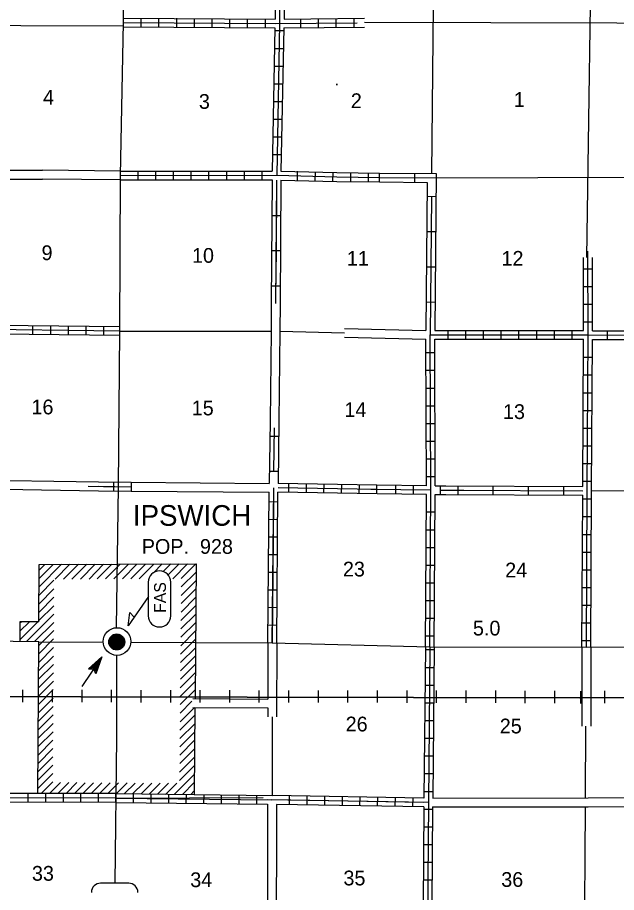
# Model space of a CAD drawing. Extents: x 1317104 to 1899026, y 16348238 to 16787031.
# Drawn here: x 1629612 to 1649883, y 16503123 to 16532767 of the extents above; entities that cross this region are included whole.
import ezdxf

# ---------------------------------------------------------------- set-up
doc = ezdxf.new("R2010")
doc.units = 0
for name, color, linetype in [('L1', 7, 'Continuous'), ('L10', 7, 'Continuous'), ('L11', 7, 'Continuous'), ('L13', 7, 'Continuous'), ('L14', 7, 'Continuous'), ('L15', 7, 'Continuous'), ('L16', 7, 'Continuous'), ('L21', 7, 'Continuous'), ('L28', 7, 'Continuous'), ('L3', 7, 'Continuous'), ('L4', 7, 'Continuous'), ('L5', 7, 'Continuous'), ('L8', 7, 'Continuous'), ('L9', 7, 'Continuous')]:
    doc.layers.add(name, color=color, linetype=linetype)

msp = doc.modelspace()

# ---------------------------------------------------------------- linework, layer by layer
at = {"layer": 'L1'}
for p, q in [((1640392, 16530506), (1640442, 16530506)), ((1640400, 16530497), (1640442, 16530497)), ((1640400, 16530497), (1640442, 16530497)), ((1640417, 16530481), (1640417, 16530522)), ((1640417, 16530481), (1640417, 16530522)), ((1640417, 16530506), (1640417, 16530506)), ((1640417, 16530497), (1640417, 16530497)), ((1640425, 16530472), (1640425, 16530522)), ((1640425, 16530497), (1640425, 16530497))]:
    msp.add_line(p, q, dxfattribs=at)
at = {"layer": 'L10'}
for points in [[(1633092, 16527564), (1630459, 16527589)], [(1633092, 16527264), (1630459, 16527289)], [(1643667, 16506322), (1648922, 16506331)], [(1643658, 16506022), (1648922, 16506031)]]:
    msp.add_lwpolyline(points, dxfattribs=at)
at = {"layer": 'L11'}
for p, q in [((1648716, 16511439), (1648716, 16508763)), ((1649016, 16511439), (1649016, 16508758)), ((1635549, 16509696), (1638080, 16509675)), ((1635546, 16509396), (1638081, 16509375))]:
    msp.add_line(p, q, dxfattribs=at)
for points in [[(1622751, 16532522), (1633198, 16532486)], [(1627817, 16527589), (1630459, 16527589)], [(1627813, 16527289), (1630459, 16527289)], [(1638198, 16523097), (1638192, 16522139), (1638157, 16519090)], [(1638498, 16523081), (1638492, 16522139), (1638457, 16519090)], [(1640681, 16522234), (1643434, 16522164)], [(1640683, 16521933), (1643434, 16521864)], [(1627817, 16517109), (1632352, 16517034)], [(1627850, 16516814), (1632351, 16516734)], [(1633460, 16517019), (1638133, 16516981)], [(1633460, 16516719), (1638125, 16516681)], [(1638083, 16511581), (1638080, 16509675)], [(1638383, 16511580), (1638379, 16509072)], [(1638081, 16509375), (1638080, 16509073)], [(1638075, 16506114), (1638067, 16501172)], [(1638375, 16506109), (1638367, 16501168)], [(1648922, 16506331), (1654001, 16506339)], [(1648922, 16506031), (1654149, 16506039)]]:
    msp.add_lwpolyline(points, dxfattribs=at)
at = {"layer": 'L13'}
for points in [[(1649057, 16537834), (1648873, 16524636)], [(1643723, 16537756), (1643625, 16527481)], [(1641353, 16532605), (1654166, 16532572)], [(1643775, 16527331), (1654116, 16527372)], [(1633075, 16522139), (1638192, 16522139)], [(1638492, 16522139), (1640682, 16522083)], [(1649041, 16516731), (1654025, 16516772)], [(1638229, 16509072), (1638225, 16506412)], [(1648836, 16508761), (1648822, 16506330)], [(1648820, 16506030), (1648791, 16501039)]]:
    msp.add_lwpolyline(points, dxfattribs=at)
at = {"layer": 'L15'}
for p, q in [((1629784, 16509989), (1629784, 16509572)), ((1630784, 16509989), (1630784, 16509572)), ((1631784, 16509989), (1631784, 16509572)), ((1632784, 16509989), (1632784, 16509572)), ((1633784, 16509980), (1633784, 16509564)), ((1634784, 16509980), (1634784, 16509564)), ((1635783, 16509980), (1635783, 16509564)), ((1636783, 16509980), (1636783, 16509564)), ((1637783, 16509972), (1637783, 16509555)), ((1638783, 16509972), (1638783, 16509555)), ((1639783, 16509972), (1639783, 16509555)), ((1640783, 16509972), (1640783, 16509555)), ((1641783, 16509972), (1641783, 16509555)), ((1642783, 16509964), (1642783, 16509547)), ((1643783, 16509964), (1643783, 16509547)), ((1644783, 16509964), (1644783, 16509547)), ((1645783, 16509964), (1645783, 16509547)), ((1646783, 16509955), (1646783, 16509539)), ((1647783, 16509955), (1647783, 16509539)), ((1649483, 16509955), (1649483, 16509539)), ((1648666, 16509939), (1648666, 16509522))]:
    msp.add_line(p, q, dxfattribs=at)
for points in [[(1626117, 16509764), (1648641, 16509722)], [(1648641, 16509722), (1626117, 16509764)], [(1648641, 16509722), (1658116, 16509739), (1661324, 16509664), (1662841, 16509572), (1665858, 16509330), (1666766, 16509222), (1671324, 16509147)], [(1671324, 16509147), (1666766, 16509222), (1665858, 16509330), (1662841, 16509572), (1661324, 16509664), (1658116, 16509739), (1648641, 16509722)]]:
    msp.add_lwpolyline(points, dxfattribs=at)
at = {"layer": 'L16'}
for p, q in [((1630338, 16512290), (1630350, 16514238)), ((1630350, 16514238), (1635659, 16514257)), ((1635659, 16514257), (1635619, 16509695)), ((1629695, 16512296), (1629690, 16511633)), ((1629693, 16511972), (1630013, 16512293)), ((1629694, 16512257), (1629733, 16512296)), ((1630338, 16512290), (1629695, 16512296)), ((1632700, 16511572), (1633000, 16511880)), ((1632700, 16511589), (1632984, 16511880)), ((1632700, 16511597), (1632975, 16511880)), ((1632700, 16511622), (1632950, 16511880)), ((1632700, 16511639), (1632934, 16511880)), ((1632700, 16511647), (1632925, 16511880)), ((1632700, 16511655), (1632909, 16511872)), ((1632709, 16511555), (1633025, 16511880)), ((1632709, 16511564), (1633009, 16511880)), ((1632709, 16511547), (1633034, 16511872)), ((1632709, 16511672), (1632900, 16511872)), ((1632709, 16511614), (1632959, 16511872)), ((1632717, 16511522), (1633059, 16511872)), ((1632717, 16511530), (1633042, 16511872)), ((1632717, 16511697), (1632875, 16511864)), ((1632725, 16511497), (1633075, 16511864)), ((1632725, 16511505), (1633067, 16511864)), ((1632725, 16511730), (1632842, 16511847)), ((1632734, 16511489), (1633084, 16511855)), ((1632734, 16511480), (1633092, 16511847)), ((1632742, 16511472), (1633100, 16511847)), ((1632750, 16511464), (1633109, 16511839)), ((1632759, 16511447), (1633125, 16511830)), ((1632759, 16511455), (1633117, 16511830)), ((1632767, 16511439), (1633134, 16511822)), ((1632775, 16511430), (1633142, 16511814)), ((1632784, 16511422), (1633150, 16511805)), ((1632792, 16511414), (1633159, 16511797)), ((1632792, 16511405), (1633159, 16511789)), ((1632800, 16511405), (1633167, 16511789)), ((1632809, 16511397), (1633175, 16511780)), ((1632817, 16511389), (1633184, 16511772)), ((1632825, 16511380), (1633192, 16511764)), ((1632842, 16511380), (1633200, 16511755)), ((1632842, 16511372), (1633200, 16511747)), ((1632850, 16511372), (1633209, 16511739)), ((1632867, 16511372), (1633209, 16511730)), ((1630301, 16506476), (1630333, 16511621)), ((1632875, 16511364), (1633217, 16511722)), ((1632884, 16511355), (1633217, 16511705)), ((1632900, 16511355), (1633225, 16511697)), ((1632909, 16511355), (1633225, 16511689)), ((1632917, 16511347), (1633225, 16511672)), ((1632934, 16511347), (1633234, 16511664)), ((1632942, 16511347), (1633234, 16511655)), ((1632959, 16511347), (1633234, 16511639)), ((1632975, 16511347), (1633234, 16511622)), ((1632984, 16511347), (1633234, 16511614)), ((1633000, 16511347), (1633234, 16511597)), ((1633017, 16511347), (1633234, 16511572)), ((1633034, 16511355), (1633234, 16511564)), ((1633050, 16511355), (1633225, 16511539)), ((1633084, 16511372), (1633217, 16511514)), ((1633100, 16511380), (1633200, 16511480)), ((1633125, 16511397), (1633200, 16511472)), ((1635617, 16509395), (1635590, 16506442))]:
    msp.add_line(p, q, dxfattribs=at)
for points in [[(1630345, 16513476), (1631103, 16514241)], [(1630347, 16513761), (1630819, 16514240)], [(1630349, 16514048), (1630535, 16514239)], [(1630885, 16513740), (1631386, 16514242)], [(1631169, 16513741), (1631671, 16514243)], [(1631453, 16513742), (1631955, 16514244)], [(1631738, 16513743), (1632240, 16514245)], [(1632032, 16513744), (1632524, 16514246)], [(1632306, 16513745), (1632808, 16514247)], [(1632592, 16513746), (1633085, 16514248)], [(1632867, 16513747), (1633369, 16514249)], [(1633160, 16513748), (1633653, 16514250)], [(1633444, 16513749), (1633946, 16514251)], [(1633728, 16513750), (1634230, 16514252)], [(1634209, 16513956), (1634506, 16514253)], [(1634543, 16513998), (1634799, 16514254)], [(1634710, 16513882), (1635083, 16514255)], [(1634866, 16513754), (1635367, 16514256)], [(1635155, 16513760), (1635652, 16514257)], [(1635153, 16513475), (1635657, 16513979)], [(1630343, 16513198), (1630846, 16513702)], [(1635150, 16513189), (1635655, 16513693)], [(1630341, 16512905), (1630845, 16513408)], [(1635148, 16512911), (1635652, 16513416)], [(1630340, 16512620), (1630843, 16513123)], [(1635145, 16512625), (1635650, 16513130)], [(1630338, 16512335), (1630841, 16512838)], [(1635143, 16512340), (1635647, 16512844)], [(1629917, 16511630), (1630839, 16512553)], [(1635140, 16512054), (1635644, 16512558)], [(1629691, 16511688), (1630294, 16512290)], [(1630189, 16511627), (1630837, 16512276)], [(1635137, 16511768), (1635642, 16512272)], [(1630332, 16511489), (1630836, 16512001)], [(1635135, 16511482), (1635639, 16511986)], [(1630331, 16511204), (1630834, 16511716)], [(1635132, 16511196), (1635637, 16511701)], [(1630327, 16510632), (1630830, 16511135)], [(1630329, 16510917), (1630832, 16511421)], [(1635127, 16510633), (1635632, 16511137)], [(1635130, 16510910), (1635634, 16511415)], [(1630325, 16510347), (1630828, 16510850)], [(1635125, 16510347), (1635629, 16510851)], [(1630323, 16510062), (1630827, 16510565)], [(1635122, 16510061), (1635627, 16510566)], [(1630322, 16509777), (1630825, 16510280)], [(1635120, 16509767), (1635624, 16510271)], [(1630320, 16509492), (1630823, 16509995)], [(1635117, 16509489), (1635622, 16509994)], [(1630318, 16509207), (1630821, 16509710)], [(1630316, 16508921), (1630819, 16509425)], [(1635112, 16508909), (1635599, 16509395)], [(1635115, 16509203), (1635516, 16509604)], [(1630314, 16508636), (1630818, 16509139)], [(1635110, 16508623), (1635614, 16509128)], [(1630313, 16508351), (1630816, 16508854)], [(1635107, 16508337), (1635612, 16508842)], [(1630311, 16508066), (1630814, 16508569)], [(1635105, 16508060), (1635609, 16508565)], [(1630309, 16507781), (1630812, 16508284)], [(1635102, 16507774), (1635607, 16508279)], [(1630307, 16507496), (1630810, 16507999)], [(1635100, 16507488), (1635604, 16507993)], [(1630305, 16507211), (1630809, 16507714)], [(1635097, 16507202), (1635602, 16507707)], [(1630304, 16506934), (1630807, 16507437)], [(1635095, 16506917), (1635599, 16507421)], [(1630302, 16506649), (1630805, 16507152)], [(1634908, 16506447), (1635597, 16507135)], [(1630413, 16506476), (1630803, 16506867)], [(1630696, 16506476), (1631069, 16506849)], [(1630979, 16506475), (1631344, 16506847)], [(1631262, 16506475), (1631625, 16506845)], [(1631544, 16506474), (1631907, 16506843)], [(1631819, 16506474), (1632186, 16506841)], [(1632102, 16506473), (1632468, 16506839)], [(1632384, 16506473), (1632749, 16506838)], [(1632667, 16506473), (1633030, 16506836)], [(1632959, 16506472), (1633320, 16506834)], [(1633234, 16506472), (1633593, 16506832)], [(1633517, 16506472), (1633875, 16506830)], [(1633792, 16506464), (1634156, 16506828)], [(1634075, 16506464), (1634438, 16506826)], [(1634350, 16506455), (1634719, 16506824)], [(1634625, 16506447), (1635001, 16506822)], [(1635192, 16506447), (1635594, 16506849)], [(1635475, 16506447), (1635592, 16506564)]]:
    msp.add_lwpolyline(points, dxfattribs=at)
for centre, radius in [((1632981, 16511626), 469), ((1632971, 16511610), 271)]:
    msp.add_circle(centre, radius, dxfattribs=at)
at = {"layer": 'L21'}
for p, q in [((1634042, 16512497), (1634042, 16513639)), ((1634800, 16512497), (1634800, 16513639))]:
    msp.add_line(p, q, dxfattribs=at)
msp.add_lwpolyline([(1634042, 16513155), (1633359, 16512155), (1633417, 16512605), (1633559, 16512455)], dxfattribs=at)
for centre, start, end in [((1634419, 16513639), 0.0008, 180.0008), ((1634419, 16512499), 180.0008, 0.0008)]:
    msp.add_arc(centre, 380, start, end, dxfattribs=at)
at = {"layer": 'L28'}
for p, q in [((1632467, 16511105), (1631792, 16510097)), ((1632467, 16511105), (1632017, 16510697)), ((1632425, 16511055), (1632059, 16510722)), ((1632384, 16511005), (1632075, 16510722)), ((1632342, 16510939), (1632109, 16510722)), ((1632292, 16510880), (1632150, 16510722)), ((1632317, 16510872), (1632225, 16510647)), ((1632317, 16510889), (1632234, 16510755)), ((1632292, 16510847), (1632234, 16510755)), ((1632359, 16510914), (1632242, 16510622)), ((1632392, 16510980), (1632259, 16510589)), ((1632467, 16511105), (1632267, 16510530)), ((1632434, 16511022), (1632267, 16510572)), ((1632017, 16510697), (1632192, 16510697)), ((1632250, 16510805), (1632175, 16510722)), ((1632209, 16510739), (1632184, 16510714)), ((1632267, 16510530), (1632192, 16510697)), ((1632242, 16510747), (1632209, 16510697)), ((1632267, 16510772), (1632217, 16510664))]:
    msp.add_line(p, q, dxfattribs=at)
at = {"layer": 'L3'}
msp.add_line((1633375, 16503439), (1632425, 16503439), dxfattribs=at)
for points in [[(1600960, 16511714), (1606151, 16511705), (1611543, 16511697), (1616826, 16511705), (1622401, 16511655), (1627717, 16511655), (1630333, 16511626)], [(1635636, 16511594), (1638233, 16511580), (1643567, 16511447), (1648866, 16511439), (1654183, 16511455)], [(1632959, 16511155), (1632967, 16508364)], [(1632967, 16508364), (1632909, 16503439)]]:
    msp.add_lwpolyline(points, dxfattribs=at)
for centre, start, end in [((1632426, 16503124), 90.0011, 180.0011), ((1633371, 16503124), 0.0011, 90.0011)]:
    msp.add_arc(centre, 315, start, end, dxfattribs=at)
at = {"layer": 'L4'}
for points in [[(1633200, 16532597), (1633192, 16537856), (1633217, 16543147), (1633250, 16548447), (1633292, 16553722)], [(1632967, 16512097), (1633034, 16516872), (1633075, 16522139), (1633092, 16527414), (1633200, 16532597)]]:
    msp.add_lwpolyline(points, dxfattribs=at)
at = {"layer": 'L5'}
for points in [[(1630333, 16511621), (1632517, 16511605)], [(1633450, 16511605), (1635636, 16511594)]]:
    msp.add_lwpolyline(points, dxfattribs=at)
at = {"layer": 'L8'}
for p, q in [((1633800, 16532447), (1633800, 16532747)), ((1634400, 16532439), (1634400, 16532739)), ((1635000, 16532439), (1635000, 16532739)), ((1635600, 16532431), (1635600, 16532731)), ((1636200, 16532431), (1636200, 16532731)), ((1636800, 16532422), (1636800, 16532722)), ((1637400, 16532422), (1637400, 16532722)), ((1638000, 16532414), (1638000, 16532714)), ((1639200, 16532422), (1639200, 16532722)), ((1639800, 16532431), (1639800, 16532731)), ((1640400, 16532431), (1640400, 16532731)), ((1641000, 16532439), (1641000, 16532739)), ((1638317, 16532322), (1638617, 16532322)), ((1638317, 16531722), (1638617, 16531722)), ((1638308, 16531122), (1638608, 16531122)), ((1638317, 16531122), (1638617, 16531122)), ((1638292, 16530522), (1638592, 16530522)), ((1638283, 16529922), (1638583, 16529922)), ((1638267, 16529322), (1638567, 16529322)), ((1638258, 16528722), (1638558, 16528722)), ((1638250, 16528122), (1638550, 16528122)), ((1633692, 16527264), (1633692, 16527564)), ((1634292, 16527264), (1634292, 16527564)), ((1634892, 16527264), (1634892, 16527564)), ((1635492, 16527264), (1635492, 16527564)), ((1636092, 16527272), (1636092, 16527572)), ((1636692, 16527272), (1636692, 16527572)), ((1637292, 16527272), (1637292, 16527572)), ((1637892, 16527272), (1637892, 16527572)), ((1639083, 16527256), (1639092, 16527556)), ((1639683, 16527239), (1639692, 16527531)), ((1640283, 16527214), (1640292, 16527514)), ((1640892, 16527206), (1640892, 16527506)), ((1641492, 16527206), (1641492, 16527506)), ((1648766, 16524256), (1649066, 16524256)), ((1648766, 16523656), (1649066, 16523656)), ((1648775, 16523056), (1649075, 16523056)), ((1648775, 16522456), (1649075, 16522456)), ((1630134, 16522022), (1630134, 16522322)), ((1630734, 16522022), (1630734, 16522322)), ((1631334, 16522014), (1631334, 16522314)), ((1631934, 16522006), (1631934, 16522306)), ((1632534, 16521997), (1632534, 16522297)), ((1644183, 16521864), (1644183, 16522164)), ((1644783, 16521864), (1644783, 16522164)), ((1645383, 16521864), (1645383, 16522164)), ((1645983, 16521864), (1645983, 16522164)), ((1646583, 16521864), (1646583, 16522164)), ((1647183, 16521864), (1647183, 16522164)), ((1647783, 16521864), (1647783, 16522164)), ((1648383, 16521864), (1648383, 16522164)), ((1649583, 16521864), (1649583, 16522164)), ((1643433, 16521414), (1643733, 16521414)), ((1648766, 16521256), (1649066, 16521256)), ((1643433, 16520814), (1643733, 16520814)), ((1648766, 16520656), (1649066, 16520656)), ((1643442, 16520214), (1643742, 16520214)), ((1648766, 16520056), (1649066, 16520056)), ((1643442, 16519614), (1643742, 16519614)), ((1648758, 16519456), (1649058, 16519456)), ((1643442, 16519014), (1643742, 16519014)), ((1648758, 16518856), (1649058, 16518856)), ((1643442, 16518414), (1643742, 16518414)), ((1648750, 16518256), (1649050, 16518256)), ((1643450, 16517814), (1643750, 16517814)), ((1648750, 16517656), (1649050, 16517656)), ((1643450, 16517214), (1643750, 16517214)), ((1632350, 16516884), (1633458, 16516869)), ((1632863, 16517026), (1632859, 16516728)), ((1633460, 16517018), (1633456, 16516720)), ((1638791, 16516676), (1638795, 16516974)), ((1639387, 16516666), (1639392, 16516965)), ((1639984, 16516657), (1639988, 16516955)), ((1640580, 16516647), (1640585, 16516946)), ((1641177, 16516638), (1641181, 16516936)), ((1641773, 16516629), (1641778, 16516927)), ((1642400, 16516922), (1642400, 16516622)), ((1643000, 16516914), (1643000, 16516614)), ((1643913, 16516904), (1643912, 16516606)), ((1648741, 16517056), (1649041, 16517056)), ((1638422, 16516351), (1638123, 16516353)), ((1648741, 16516456), (1649041, 16516456)), ((1643442, 16516014), (1643742, 16516014)), ((1638417, 16515754), (1638118, 16515756)), ((1648741, 16515856), (1649041, 16515856)), ((1643442, 16515414), (1643742, 16515414)), ((1638412, 16515157), (1638113, 16515160)), ((1648733, 16515256), (1649033, 16515256)), ((1643442, 16514814), (1643742, 16514814)), ((1638407, 16514561), (1638109, 16514563)), ((1648733, 16514656), (1649033, 16514656)), ((1643433, 16514214), (1643733, 16514214)), ((1638402, 16513964), (1638104, 16513967)), ((1648725, 16514055), (1649025, 16514055)), ((1643433, 16513614), (1643733, 16513614)), ((1638397, 16513368), (1638099, 16513370)), ((1648725, 16513455), (1649025, 16513455)), ((1643425, 16513014), (1643725, 16513014)), ((1638392, 16512771), (1638094, 16512773)), ((1648725, 16512855), (1649025, 16512855)), ((1643425, 16512414), (1643725, 16512414)), ((1638387, 16512174), (1638089, 16512177)), ((1648716, 16512255), (1649016, 16512255)), ((1643417, 16511814), (1643717, 16511814)), ((1648716, 16511655), (1649016, 16511655)), ((1643717, 16511339), (1643417, 16511339)), ((1643708, 16510739), (1643408, 16510739)), ((1643708, 16510139), (1643408, 16510139)), ((1643700, 16509539), (1643400, 16509539)), ((1643692, 16508939), (1643392, 16508939)), ((1643683, 16508339), (1643383, 16508339)), ((1643683, 16507739), (1643383, 16507739)), ((1643675, 16507139), (1643375, 16507139)), ((1629959, 16506476), (1629959, 16506178)), ((1630556, 16506475), (1630555, 16506177)), ((1631153, 16506474), (1631152, 16506176)), ((1631749, 16506473), (1631749, 16506175)), ((1632346, 16506472), (1632345, 16506174)), ((1632938, 16506173), (1632942, 16506471)), ((1632942, 16506471), (1632942, 16506173)), ((1633535, 16506166), (1633538, 16506464)), ((1634132, 16506159), (1634135, 16506458)), ((1634728, 16506153), (1634732, 16506451)), ((1635325, 16506146), (1635328, 16506444)), ((1635921, 16506139), (1635925, 16506437)), ((1636518, 16506132), (1636521, 16506431)), ((1637114, 16506126), (1637118, 16506424)), ((1637711, 16506119), (1637714, 16506417)), ((1638816, 16506102), (1638822, 16506400)), ((1639413, 16506092), (1639418, 16506390)), ((1643667, 16506539), (1643367, 16506539)), ((1632942, 16506322), (1627792, 16506330)), ((1632940, 16506322), (1638223, 16506262)), ((1643364, 16506172), (1638222, 16506261)), ((1640009, 16506081), (1640015, 16506379)), ((1640606, 16506071), (1640611, 16506369)), ((1641202, 16506060), (1641208, 16506359)), ((1641799, 16506050), (1641804, 16506348)), ((1642396, 16506040), (1642401, 16506338)), ((1642992, 16506029), (1642997, 16506328)), ((1643658, 16505939), (1643358, 16505939)), ((1643658, 16505339), (1643358, 16505339)), ((1643658, 16504739), (1643358, 16504739)), ((1643650, 16504139), (1643350, 16504139)), ((1643650, 16503539), (1643350, 16503539))]:
    msp.add_line(p, q, dxfattribs=at)
for points in [[(1638350, 16542981), (1638342, 16537831), (1638333, 16532714)], [(1638508, 16543122), (1638492, 16537831), (1638483, 16532564), (1638383, 16527422)], [(1638642, 16537681), (1638633, 16532714)], [(1633200, 16532747), (1638333, 16532714)], [(1633200, 16532597), (1638333, 16532564), (1641108, 16532589)], [(1638633, 16532714), (1641353, 16532741)], [(1633200, 16532447), (1638325, 16532414)], [(1638325, 16532414), (1638225, 16527564)], [(1638625, 16532414), (1638525, 16527556)], [(1638625, 16532414), (1641354, 16532441)], [(1633092, 16527564), (1638225, 16527564)], [(1638525, 16527556), (1640417, 16527514), (1641867, 16527497)], [(1633092, 16527414), (1638383, 16527422), (1640417, 16527364), (1641867, 16527347)], [(1633092, 16527264), (1638225, 16527264)], [(1638525, 16527256), (1640417, 16527214), (1641867, 16527197)], [(1648866, 16511439), (1648891, 16516731), (1648925, 16522014), (1648916, 16524856)], [(1648766, 16522164), (1648766, 16524637)], [(1649066, 16522156), (1649066, 16524635)], [(1633075, 16522139), (1627792, 16522206), (1626534, 16522222)], [(1633075, 16522289), (1627897, 16522348)], [(1643733, 16522164), (1648766, 16522164)], [(1649066, 16522156), (1654083, 16522156)], [(1633075, 16521989), (1627942, 16522054)], [(1643450, 16516906), (1643434, 16521864)], [(1643567, 16511447), (1643600, 16516756), (1643583, 16522014)], [(1643583, 16522014), (1648925, 16522014), (1654233, 16522006), (1659508, 16522047)], [(1643733, 16521864), (1648766, 16521864)], [(1643749, 16516906), (1643733, 16521864)], [(1648742, 16516881), (1648766, 16521864)], [(1649016, 16511439), (1649041, 16516731), (1649066, 16521856)], [(1649066, 16521856), (1654075, 16521856)], [(1632004, 16516889), (1633032, 16516872)], [(1632352, 16517034), (1633460, 16517019)], [(1641776, 16516778), (1638431, 16516831)], [(1641778, 16516928), (1638433, 16516981)], [(1643600, 16516756), (1641567, 16516781)], [(1643450, 16516906), (1641778, 16516928)], [(1643749, 16516906), (1644106, 16516904)], [(1632351, 16516734), (1633460, 16516719)], [(1638083, 16511580), (1638125, 16516681)], [(1638383, 16511580), (1638425, 16516681)], [(1641785, 16516628), (1638425, 16516681)], [(1643450, 16516606), (1641785, 16516628)], [(1643417, 16511447), (1643450, 16516606)], [(1643717, 16511447), (1643749, 16516606)], [(1643749, 16516606), (1644103, 16516604)], [(1643913, 16516755), (1644717, 16516751)], [(1648716, 16511439), (1648741, 16516581)], [(1638272, 16516352), (1638233, 16511579)], [(1643417, 16511447), (1643367, 16506322)], [(1643567, 16511447), (1643517, 16506172), (1643475, 16500889), (1643450, 16495655), (1643442, 16490339)], [(1643717, 16511447), (1643667, 16506322)], [(1632942, 16506472), (1627792, 16506480)], [(1632942, 16506472), (1638225, 16506412)], [(1643367, 16506322), (1638225, 16506411)], [(1632942, 16506172), (1627792, 16506180)], [(1632942, 16506172), (1638075, 16506114)], [(1643517, 16506172), (1638083, 16506264)], [(1643358, 16506022), (1638375, 16506109)], [(1643358, 16506022), (1643325, 16501039)], [(1643658, 16506022), (1643625, 16501039)]]:
    msp.add_lwpolyline(points, dxfattribs=at)
at = {"layer": 'L9'}
for p, q in [((1641864, 16527198), (1641867, 16527496)), ((1643057, 16527188), (1643060, 16527486)), ((1638375, 16527257), (1638348, 16523082)), ((1641865, 16527347), (1643774, 16527331)), ((1643770, 16526696), (1643472, 16526698)), ((1638218, 16526064), (1638516, 16526062)), ((1643761, 16525503), (1643462, 16525505)), ((1638210, 16524871), (1638509, 16524869)), ((1643751, 16524309), (1643453, 16524312)), ((1638203, 16523678), (1638501, 16523676)), ((1643741, 16523116), (1643443, 16523119)), ((1638152, 16518588), (1638451, 16518585)), ((1638139, 16517395), (1638437, 16517392)), ((1644510, 16516901), (1644509, 16516603)), ((1645703, 16516895), (1645702, 16516597)), ((1646896, 16516889), (1646895, 16516591)), ((1648090, 16516883), (1648088, 16516585))]:
    msp.add_line(p, q, dxfattribs=at)
for points in [[(1641867, 16527497), (1643775, 16527481)], [(1643775, 16527481), (1643733, 16522164)], [(1638225, 16527264), (1638198, 16523097)], [(1638525, 16527256), (1638498, 16523081)], [(1641867, 16527197), (1643475, 16527181)], [(1643475, 16527181), (1643434, 16522164)], [(1638372, 16526718), (1638352, 16523737)], [(1643621, 16526697), (1643583, 16522013)], [(1638157, 16519090), (1638133, 16516981)], [(1638288, 16517393), (1638305, 16518861)], [(1638457, 16519090), (1638433, 16516981)], [(1638233, 16511580), (1638283, 16516831)], [(1644106, 16516904), (1648742, 16516881)], [(1644103, 16516604), (1648741, 16516581)], [(1644509, 16516752), (1648741, 16516731)], [(1632942, 16506322), (1637925, 16506339)]]:
    msp.add_lwpolyline(points, dxfattribs=at)

# ---------------------------------------------------------------- texts
at = {"layer": 'L14'}
for s, p in [('4', (1630475, 16529814)), ('3', (1635750, 16529672)), ('2', (1640892, 16529697)), ('1', (1646408, 16529739)), ('9', (1630425, 16524547)), ('10', (1635517, 16524456)), ('11', (1640758, 16524356)), ('12', (1645992, 16524356)), ('16', (1630084, 16519322)), ('15', (1635508, 16519289)), ('14', (1640675, 16519231)), ('13', (1646042, 16519164)), ('23', (1640625, 16513830)), ('24', (1646116, 16513797)), ('26', (1640717, 16508580)), ('25', (1645933, 16508514)), ('33', (1630100, 16503522)), ('34', (1635458, 16503305)), ('35', (1640642, 16503364)), ('36', (1645983, 16503314))]:
    msp.add_text(s, height=500, dxfattribs=at).set_placement(p)
at = {"layer": 'L16'}
for s, height, p in [('IPSWICH', 700, (1633517, 16515547)), ('POP.  928', 500, (1633817, 16514597))]:
    msp.add_text(s, height=height, dxfattribs=at).set_placement(p)
at = {"layer": 'L21'}
msp.add_text('FAS', height=400, rotation=90.0007, dxfattribs=at).set_placement((1634634, 16512597))
at = {"layer": 'L28'}
msp.add_text('5.0', height=500, dxfattribs=at).set_placement((1645025, 16511830))

doc.saveas('drawing.dxf')
